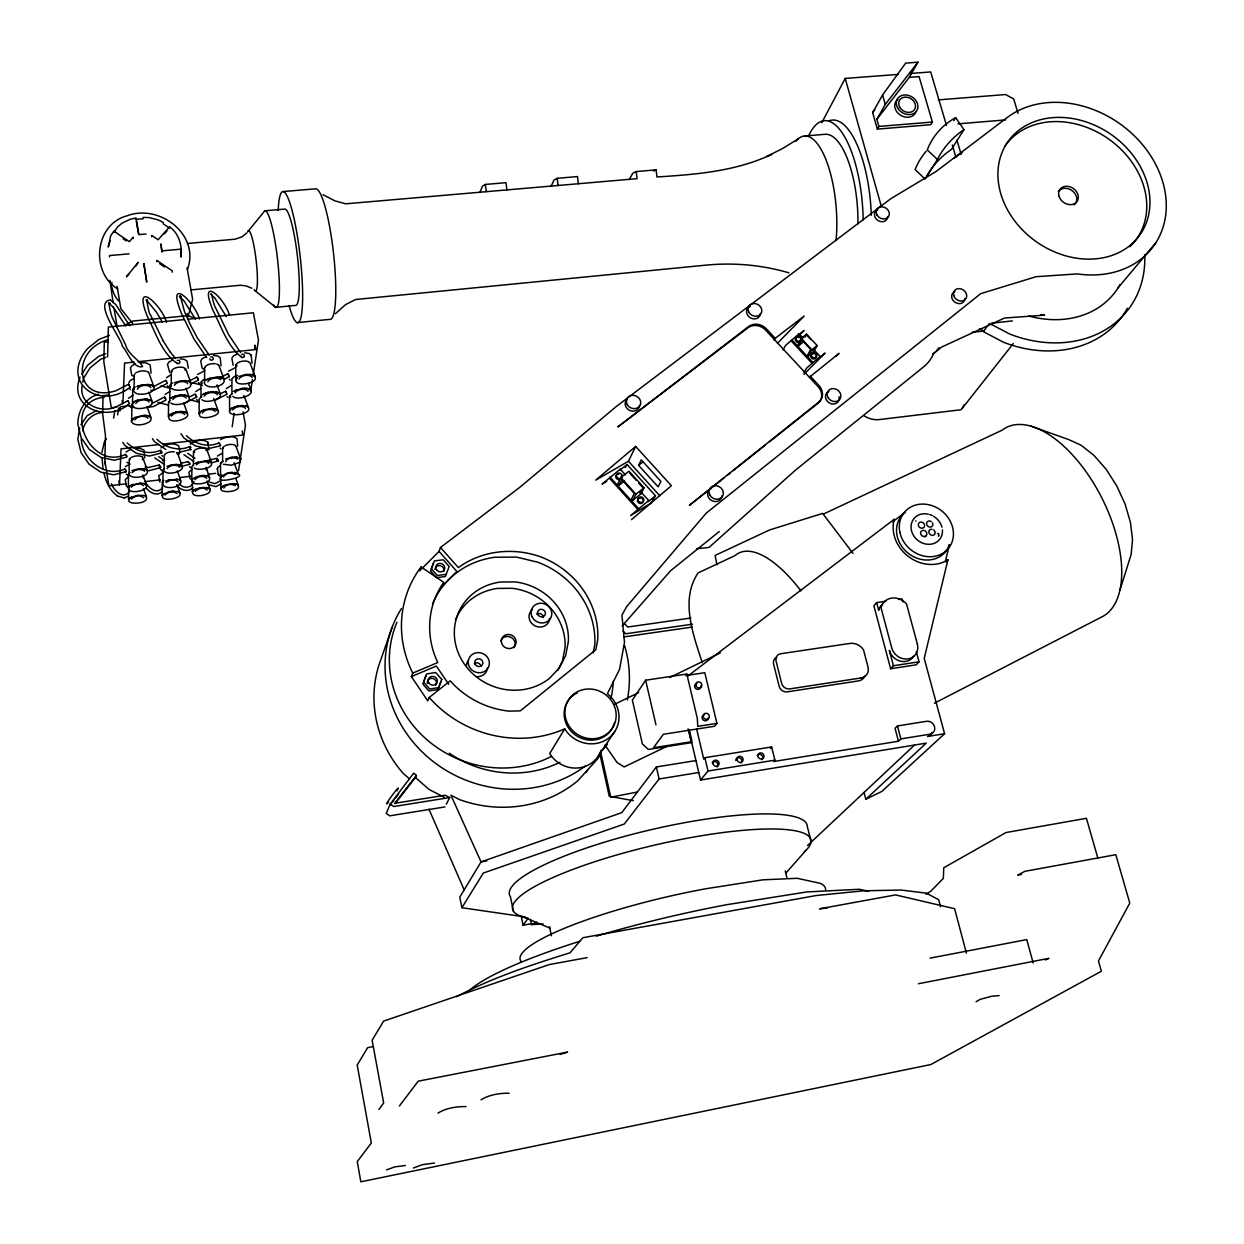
<?xml version="1.0" encoding="UTF-8"?>
<svg xmlns="http://www.w3.org/2000/svg" width="1244" height="1244" viewBox="0 0 1244 1244"><rect width="100%" height="100%" fill="white"/><g stroke="black" fill="none" stroke-linecap="round" stroke-linejoin="round"><path stroke-width="1.5" d="M220.546 463.048L220.53 477.027L222.023 475.115M220.763 488.254L220.779 474.399M222.598 461.835L222.614 447.684M200.953 396.96L201.03 381.986M204.576 382.514L204.638 367.4M191.887 466.376L191.794 480.417L192.245 479.453M192.353 492.111L192.416 481.692M193.426 465.551L193.504 451.339M199.18 398.997L199.118 413.786L199.522 412.713M169.759 400.319L169.915 385.282M171.205 386.06L171.345 370.868M162.124 495.718L162.28 481.755M162.886 483.823L163.026 469.719M164.084 469.283L164.224 455.024M168.406 416.802L168.562 401.936M128.552 473.731L128.334 487.881L128.723 486.933M128.754 485.782L128.521 499.808L128.91 498.875M129.049 473.513L129.267 459.192M131.911 405.715L131.677 420.659L133.015 418.497M132.719 389.232L132.486 404.347L132.844 403.243M134.072 389.901L134.305 374.631M109.519 256.886L109.55 255.58L129.018 253.838M107.575 356.935L108.368 327.048L183.77 319.63M110.001 280.32L113.08 302.525M119.859 411.08L119.999 407.426M122.923 403.118L124.571 363.077L134.228 362.097M133.124 238.506L133.186 237.2L129.345 241.663L113.842 231.104L110.7 235.8L108.228 247.058L110.125 240.698M128.536 401.688L127.805 400.801L129.454 403.631C108.57 422.804 67.471 408.467 80.082 377.103M130.045 387.133L128.552 384.256L129.298 385.158M438.028 1113.116C445.585 1108.202 456.703 1106.382 465.94 1106.6M151.675 236.78L151.752 235.458L158.097 239.781L169.604 226.781C177.161 232.27 180.955 241.398 181.22 250.433M156.697 261.644L156.775 260.354L172.31 270.928L172.216 272.203M160.803 245.192L160.88 243.886L162.093 250.853L181.329 249.127L181.189 257.119L181.002 250.51M938.52 535.542C937.929 537.937 940.184 533.209 937.556 533.412M232.193 426.708L234.09 413.303M254.491 349.004L255.067 345.194L255.875 349.564L138.084 361.693M238.537 470.667L245.472 425.215L243.047 411.842M250.728 390.818L252.454 379.56M253.03 375.797L258.472 340.156L253.372 312.773L187.642 319.242M113.655 418.108L114.837 410.598M117.62 414.89L118.678 408.094M79.632 428.045L77.828 439.303L81.093 452.723L89.164 464.292L100.748 472.114L113.748 474.804L126.204 471.616M82.633 430.766C84.343 421.156 93.347 412.386 102.972 412.588M480.993 1099.836C488.705 1094.907 499.808 1092.947 509.138 1093.274M82.151 385.935C78.605 403.678 100.018 413.552 115.459 407.161L127.805 400.801M82.804 382.157L83.472 378.378L90.19 367.711L100.671 359.267L105.927 357.292M593.232 652.96L594.819 644.563A84.919 78.823 24.7 0 0 537.735 562.21L516.555 557.094L494.972 557.234A84.919 78.823 24.7 0 0 432.492 604.133M108.928 303.272C108.726 303.707 111.12 316.225 112.737 318.604L125.52 344.65C127.976 354.431 139.312 359.827 142.562 366.638C132.781 368.893 127.759 351.601 122.394 346.314L122.332 346.19C121.959 338.897 92.818 302.805 110.296 299.928M479.966 192.369L482.517 186.18L485.362 184.439L506.028 182.681L506.899 189.912M101.915 452.521L104.356 441.853L106.393 438.837M687.761 676.098L894.187 519.323A35.454 30.913 39.1 0 0 908.54 556.612A35.454 30.913 39.1 0 0 947.928 559.784L924.214 658.387L944.585 733.727L881.856 791.417L865.808 799.239L864.067 792.444M945.44 561.231L949.405 544.732M551.092 186.242L554.015 180.069L557.203 178.312L577.511 176.57L578.367 183.739M204.249 382.763C206.131 390.772 229.005 386.138 223.189 378.347M162.575 484.04C164.426 490.774 184.889 486.886 180.085 480.122M131.351 421.203L134.601 417.486L144.149 415.325M187.424 269.513C200.424 234.587 159.248 203.378 126.935 215.85C94.731 224.371 90.112 272.125 117.636 288.95M629.324 179.478L632.652 173.336L636.228 171.563L656.117 169.853L656.956 176.959C695.894 174.533 735.997 171.345 771.762 154.334L766.802 156.495L782.942 148.331L798.213 138.846M188.202 316.1L192.649 299.369L187.051 267.802M1119.818 590.48L1131.154 554.466L1132.522 539.601L1130.438 522.371L1125.058 503.976L1116.723 485.813L1106.071 469.19L1093.896 455.335L1081.098 445.228L1068.596 439.536L1030.561 426.023M128.894 382.748L130.247 380.508L133.917 378.565M132.144 404.595L133.854 402.139M137.338 389.123C139.686 385.065 146.854 384.256 150.555 386.915L150.757 387.63M135.705 403.585C138.053 399.604 145.081 398.811 148.751 401.392L148.953 402.076M134.834 419.881C137.182 415.994 144.071 415.232 147.709 417.72L147.912 418.388M151.084 373.076L150.135 364.819L145.564 362.704L140.556 362.673M392.14 627.256L380.882 659.522A119.222 112.1 24.7 0 0 403.025 773.193L409.432 778.868M174.424 385.298C176.803 381.302 183.894 380.4 187.549 383.105L187.735 383.805M421.078 566.953L419.694 570.794L439.039 551.403L440.485 547.5L519.557 487.508L616.48 406.337L890.844 198.682L936.063 171.516L1007.251 117.511A98.4 79.632 35.2 0 1 1158.226 169.65A98.4 79.632 35.2 0 1 1077.397 273.898L1036.096 276.697L980.692 293.662L706.188 513.166L626.665 606.606L621.953 615.08L624.488 642.479L619.559 669.303L607.399 693.732A29.856 27.928 32.1 0 1 609.389 737.552A29.856 27.928 32.1 0 1 564.729 728.844A112.955 104.745 24.7 0 1 429.196 697.464L427.765 700.854L411.391 676.581L412.759 673.097A112.955 104.745 24.7 0 1 421.078 566.953L443.766 582.394C427.019 605.626 425.37 636.99 437.81 662.523L412.759 673.097M172.947 399.557C175.326 395.654 182.293 394.768 185.916 397.38L186.102 398.08M168.795 415.729C166.261 427.594 199.631 416.211 183.163 411.655M171.548 416.04C173.927 412.215 180.722 411.36 184.33 413.879L184.501 414.547M439.443 685.491L437.935 689.58L428.869 690.918L422.82 684.044L425.852 675.865M439.941 684.122L440.936 681.401M433.518 563.143L430.564 570.996L436.504 577.683L445.399 576.501L449.162 566.455L443.222 559.769L434.343 560.935L431.373 568.803L437.328 575.505L446.223 574.324M207.779 381.752C210.174 377.834 217.202 376.839 220.826 379.575L220.328 376.683M204.125 396.198C206.52 392.342 213.408 391.378 217.016 394.037L217.171 394.721M202.228 413.024C204.622 409.26 211.356 408.327 214.932 410.878L215.088 411.546M221.059 365.876L220.188 357.681L217.824 356.033L213.502 355.395M132.066 472.782C134.492 469.283 140.852 468.49 144.351 470.792L144.506 471.398M238.941 379.031C241.367 375.175 248.333 374.086 251.91 376.854L252.034 377.57M235.054 392.855C237.464 389.077 244.306 388.019 247.867 390.709L248.007 391.393M131.304 487.166C133.606 483.823 140.992 482.423 143.589 485.782M230 409.727C227.061 414.501 236.033 415.185 238.786 414.485M144.77 457.668L144.009 450.079L139.888 448.291L135.285 448.291M232.659 410.038C235.069 406.337 241.756 405.326 245.286 407.908L245.426 408.576M252.019 363.232L251.179 355.069L248.893 353.42L244.633 352.783M131.475 499.093C134.819 495.625 139.577 494.537 143.604 497.709M395.001 803.764L415.434 777.453L416.351 775.416L413.754 773.13L390.243 804.013L386.215 813.358L389.667 815.846L444.948 806.921M167.069 468.568C169.526 465.116 175.824 464.245 179.276 466.578L179.416 467.184M165.048 495.003C168.453 491.582 173.18 490.416 177.083 493.635M196.396 464.836L198.449 462.892L202.896 461.695L207.126 461.944L208.665 463.468L208.059 460.093M194.733 479.702C198.2 476.25 203.005 475.006 206.815 478.334M208.712 449.861L208.012 442.32C203.021 438.634 194.873 440.407 190.348 444.232M192.789 491.178C189.803 500.306 217.809 493.946 207.981 487.912M195.246 491.411C198.698 488.037 203.394 486.793 207.204 490.043M217.42 469.315L217.716 467.495L220.281 465.645M606.792 481.335L602.049 484.072L620.243 469.159L625.421 474.866M620.243 469.159L619.699 470.294L627.085 464.525L655.51 495.812L650.814 503.276L630.584 515.576L648.73 500.539L640.955 491.986M237.682 446.223L237.013 438.697C232.441 435.027 225.242 436.971 220.53 439.598M635.653 446.441L595.736 480.106L628.453 461.26L635.653 446.441L671.387 485.689L631.517 519.619M619.139 485.16L621.798 479.686L634.316 493.479L631.579 498.86L632.838 500.259L640.878 493.915L644.034 487.788L628.982 471.212L620.88 477.556L617.879 483.761L619.139 485.16L624.504 480.946M146.232 300.224C146.932 297.829 148.363 313.97 150.555 315.043L163.228 340.965M638.592 465.349L641.313 459.876L660.953 481.444L658.107 486.808L638.592 465.349L643.179 461.757M125.411 454.682L126.935 455.926A1.757 0.824 75.8 0 1 126.888 457.061L114.261 460.233L100.982 457.403L89.335 449.488L81.155 437.732L77.843 424.033C77.859 410.893 85.276 397.8 98.54 394.177M124.742 469.268L126.25 470.512M446.316 804.215L449.706 797.544L445.15 795.211L394.721 803.297L416.351 775.416M632.838 500.259L635.948 494.163L644.034 487.788M783.005 349.953L785.586 345.381L799.068 333.858L803.018 338.104M557.654 670.609L562.412 661.326L565.056 647.658A57.379 53.321 24.6 0 0 512.062 588.288L497.429 588.428A57.379 53.321 24.6 0 0 455.444 619.947M799.068 333.858L798.492 334.978L804.075 330.484L798.819 335.818M160.367 450.53L161.907 451.774A1.742 0.84 75.8 0 1 161.844 452.894L149.389 456.05L136.389 453.282L124.758 445.321L122.736 442.397M798.897 345.521L801.82 339.861L810.684 349.393L807.698 354.991L808.553 355.908L813.825 351.632L817.106 345.521L806.532 334.154L801.229 338.446L798.042 344.604L798.897 345.521L804.168 341.245M804.93 337.248L806.532 334.154M648.73 500.539L648.155 501.643L655.51 495.812M193.831 481.552C192.042 488.27 182.619 489.156 179.167 483.341M821.755 122.767L845.205 78.419L898.401 74.391M189.648 446.876L190.985 447.296M808.553 355.908L811.803 349.813L817.106 345.521M188.077 461.959L189.617 463.188M189.554 464.292L180.909 466.609M803.966 372.547L806.625 368.068L820.123 356.484L813.545 349.424M820.123 356.484L819.516 357.588L825.083 353.063L803.935 374.366M218.757 443.237L220.328 444.45A1.742 0.871 75.9 0 1 220.437 445.71M877.347 129.112L872.65 112.66L882.571 94.995L905.663 63.117L917.948 62.2L909.255 77.361L876.833 119.315L878.87 126.437L877.347 129.112L930.776 124.695L932.394 122.036L919.052 76.615L909.255 77.361M876.833 119.315L885.277 104.403L917.948 62.2M220.95 487.493L225.739 484.725L234.743 483.683M192.509 491.364L193.8 490.229M229.705 409.914L232.675 407.643M162.249 494.972L169.215 491.582M774.063 340.25L775.199 338.337L804.199 316.007L777.422 343.297M625.281 467.573L627.085 464.525M168.484 415.916L175.824 412.091M564.729 728.844L549.692 753.569A28.954 27.228 32.1 0 0 577.465 768.014A28.954 27.228 32.1 0 0 601.116 750.101M396.914 790.857C404.316 778.433 379.653 811.57 388.61 802.178M390.694 805.21L391.565 803.795M524.952 916.89L461.897 907.731L483.31 873.055L624.255 824.041L659.133 778.962L698.77 772.524M953.744 120.699L955.656 117.636L963.96 129.656L951.396 149.498A115.754 95.026 35.1 0 0 926.718 176.119M963.96 129.656A117.418 95.928 35 0 0 937.416 159.481L925.132 179.058L915.133 169.619A90.563 74.267 34 0 1 926.282 151.208M81.933 374.164L87.531 365.332L98.805 356.282L105.569 353.731M220.297 480.899L214.901 483.652L209.598 482.112M809.377 377.274L839.016 353.374L836.31 356.095M113.795 232.426L117.713 226.797L122.114 223.08L130.356 219.177L136.047 218.027L138.893 234.649L146.092 234.012M686.812 674.046L685.724 675.57L704.788 672.709L716.933 723.355L697.744 726.372L697.34 718.503L686.812 674.046L645.636 680.204L632.356 700.077L642.37 743.881L648.295 749.494L691.773 742.606M585.908 772.586L587.961 769.523M598.395 755.854L614.894 731.317M80.953 424.702L87.173 415.667L96.503 410.536M392.731 802.022L394.115 800.001M378.969 1109.493L383.665 1102.93L372.127 1040.233L383.618 1021.106L549.257 964.582L587.152 957.631M872.65 112.66L874.843 109.643M521.36 916.875L523.071 925.194L527.643 918.989M395.639 797.902L398.64 793.952M989.493 323.424L983.289 331.635L1003.379 342.193A115.599 95.057 35.3 0 0 1127.391 308.248M399.402 1105.978L418.202 1081.191L567.591 1052.082L560.189 1054.461M695.956 760.582L656.365 766.957L621.72 812.674L481.039 861.905L459.782 897.126L461.897 907.731M716.933 723.355L714.647 726.247L663.379 734.287L653.473 747.737L691.166 741.766L691.882 740.849L689.269 729.761M962.203 408.374L1013.362 343.468M892.352 521.609L894.187 519.323M898.479 741.222L895.058 728.3L897.453 725.952L926.547 721.287A6.873 6.142 45.7 0 1 934.555 726.714A6.873 6.142 45.7 0 1 930.014 734.178L900.874 738.905L898.479 741.222L773.659 761.53L774.903 760.146L771.653 746.96L704.881 757.705L703.746 759.089L696.656 729.062M688.849 730.368L700.543 780.035L708.023 771.016L774.903 760.146M915.584 521.034L915.988 521.065M1118.169 287.706L1156.049 242.456M885.744 601.287L876.647 602.594L873.894 605.797L890.611 668.743L916.144 664.84L919.052 661.824L916.299 651.638M246.918 232.799L242.238 236.687L235.287 239.159L187.502 243.482M622.124 625.996L670.609 570.732L719.219 531.561M785.679 873.35L806.236 850.025M128.77 274.178L126.437 276.837L138.193 262.297L135.783 266.247M164.395 233.872L166.945 230.995M770.425 748.359L771.653 746.96M179.649 297.332L180.209 295.668L184.532 311.715L190.254 324.513L197.143 337.544L209.334 355.302M945.969 561.961L947.928 559.784M335.429 313.737L345.505 304.671L355.566 299.509L706.141 265.127C733.867 262.422 762.106 264.988 788.867 272.809M128.49 398.22L133.077 395.234M166.463 377.709L171.174 374.662M165.157 394.472L169.79 391.487M197.594 374.444L204.731 370.712M890.611 668.743L893.441 665.742L919.052 661.824M195.806 391.565L200.486 388.579M228.507 371.194L235.66 367.462M954.303 157.972L962.389 152.312M200.564 411.64C192.462 424.095 231.384 414.221 213.859 408.654M226.221 388.657L230.917 385.687M237.091 377.616C229.331 389.185 264.941 382.95 252.859 374.942M236.22 378.658L237.324 377.538M442.304 586.173L456.859 571.431L439.039 551.403M126.079 452.038L130.589 449.302M125.395 466.671L129.858 463.996M161.051 447.902C165.592 443.999 173.771 442.32 178.841 445.974L179.991 452.536L178.53 454.511M129.703 485.969L128.474 487.042C126.639 496.356 154.598 489.592 144.242 483.589M166.105 482.47C169.977 479.904 174.098 478.349 178.001 481.723M163.539 493.837C155.998 503.773 188.793 498.113 177.814 491.489M807.527 845.531L914.495 745.078M205.944 475.768C201.901 474.104 186.071 478.878 194.064 483.387C198.402 484.849 213.159 483.045 208.93 476.732M217.436 456.066L221.992 453.407M865.808 799.239L926.236 743.134L700.543 780.035M227.776 472.829C197.936 488.628 265.734 474.353 227.761 472.813M223.376 464.245L231.197 465.24L239.579 462.441M239.532 462.488L241.072 459.098L236.827 457.139M193.597 490.323L195.339 489.343M129.671 498.004L137.928 495.252L144.397 495.547M230.84 408.732L234.727 406.772M129.485 486.046L140.277 483.107M233.219 391.487L242.098 388.361M200.331 411.717L202.166 410.629M202.212 394.83L204.063 393.726M148.394 470.792L160.678 467.635A1.726 0.824 75.6 0 0 160.74 466.531L159.216 465.287A1.726 0.84 75.6 0 0 159.123 465.987M169.588 414.734L173.367 412.759M178.825 452.365L191.016 449.473M219.939 445.958L208.246 448.649M133.621 402.216L135.456 401.097M211.325 462.892L218.213 460.964A1.711 0.855 75.7 0 0 218.291 459.86L216.736 458.647A1.711 0.855 75.7 0 0 216.658 459.751M724.132 477.774L689.332 505.391L818.754 402.076A13.078 11.32 32.7 0 0 818.941 385.484L810.171 376.03M727.165 475.363L730.181 472.969M733.214 470.559L764.998 445.336M769.538 441.729L817.961 403.305A13.062 11.305 32.7 0 0 818.148 386.728L765.744 330.22A13.015 11.212 30.1 0 0 747.971 327.763L617.864 426.91L748.701 326.472A13.015 11.227 30.1 0 1 766.475 328.945L775.199 338.337M429.196 697.464L450.219 680.841A85.401 79.181 24.7 0 0 509.169 711.133L520.287 710.884L595.86 649.663L597.773 639.54A85.401 79.181 24.7 0 0 540.331 556.752C513.15 547.096 481.848 550.392 458.383 567.606L440.485 547.5M892.974 521.578L905.212 512.264A28.379 24.756 39.1 0 0 909.115 553.938A28.379 24.756 39.1 0 0 949.312 544.763M171.019 398.142L174.891 396.198M171.19 398.111L172.807 397.085M205.898 380.291L207.717 379.202M925.971 894.203L930.699 891.31L943.372 878.388L943.745 867.768L1006.038 832.531L1086.416 818.303L1097.954 858.5M142.22 459.58L143.76 458.663M128.116 476.965L125.255 479.764L126.39 486.202L128.614 487.508M131.398 497.04C119.237 505.857 152.53 504.8 145.626 496.138M194.764 463.608L205.571 460.684M976.074 1001.747L980.132 999.352L991.717 996.257L999.134 995.589M191.887 469.439L188.917 472.238L190.052 478.629L192.136 479.935M129.438 491.8C122.923 499.342 114.79 491.613 111.338 483.776M128.334 496.154L124.198 497.942M223.796 485.487C211.309 494.241 243.964 493.293 237.651 484.616M162.684 487.772C156.573 494.474 149.824 488.799 145.921 483.201M161.518 492.126C156.728 496.558 149.016 492.282 146.046 487.679M192.96 487.71C188.513 492.5 180.504 490.338 177.083 485.549M221.043 483.9L215.896 486.653L207.701 484.507M124.058 325.648L132.626 321.076L187.953 315.649L195.883 318.573M221.619 376.963L227.792 373.775L228.647 375.066M188.995 397.271L195.106 394.115L195.774 395.001M224.604 379.202L229.331 376.434M196.381 396.121L196.723 397.038L183.956 403.6M219.426 394.348L225.506 391.207L226.361 392.466M128.552 384.256L116.034 390.694C75.262 403.973 69.991 350.186 108.135 339.674M130.216 387.226C99.069 411.577 59.183 381.597 87.64 348.538L99.131 339.301L109.394 335.445M153.307 386.744L165.763 380.322L166.478 381.239M189.135 381.037L196.894 377.041L197.998 378.72M152.188 403.383L164.472 397.038L165.592 398.686M190.487 384.147L198.527 379.995M934.399 703.218L1102.728 616.449A106.082 53.476 63.2 0 0 1099.121 492.733A106.082 53.476 63.2 0 0 1001.964 430.253L823.59 513.99M456.517 996.693C492.468 977.597 531.312 964.893 570.047 952.78L582.876 937.727L816.282 895.509L864.02 890.782L901.231 890.051L926.329 893.161L938.676 899.723L940.526 906.767M668.246 745.7L624.146 766.957L617.008 762.463L604.973 745.063M653.675 171.05L656.117 169.853M614.38 704.399L638.685 692.597M669.925 677.405L720.276 652.944M1045.395 959.964L1048.925 958.331L918.507 983.724M530.426 919.285L531.53 924.603L536.802 922.162M135.534 363.792L131.817 365.767L130.433 368.068L131.771 375.19L134.321 376.808M172.621 360.076L168.904 362.051L167.458 364.352L169.713 372.345M139.095 385.656L136.949 386.573L141.629 384.971M205.975 356.639L202.228 358.614L200.75 360.9L202.057 367.96L204.451 369.577M237.153 354.027L233.39 355.986L231.866 358.272L233.157 365.301M174.144 382.748L181.437 380.68M135.316 401.112L137.524 400.21M207.593 379.202L209.832 378.3M238.848 376.481L246.094 374.428M203.923 393.726L208.541 392.155M235.085 390.383L237.169 389.496M202.026 410.644L204.218 409.758M411.391 676.581L436.349 666.038L448.711 684.278M131.864 470.621L138.69 468.786L145.315 469.128M162.435 460.809L164.379 460.031M166.96 466.391L171.345 464.976M131.102 485.067L133.139 484.258M163.617 472.191L158.781 475.752L159.916 482.159M196.365 462.659L198.434 461.851M165.716 481.008L177.037 479.158M225.584 458.958L234.758 456.983M195.215 489.358L199.491 487.99M177.332 360.449L178.219 360.262A1.882 1.85 -50.8 0 1 179.447 360.838L179.913 362.066A1.633 1.602 -50.7 0 1 179.354 363.248L178.094 363.683A1.882 1.85 -50.7 0 1 176.866 363.108L176.601 362.735M210.671 356.997L211.558 356.826A1.882 1.835 -49.9 0 1 212.786 357.386L213.253 358.614A1.617 1.586 -49.9 0 1 212.693 359.796L211.433 360.216A1.882 1.835 -49.9 0 1 210.22 359.656L209.785 358.863M241.849 354.385L242.72 354.213A1.866 1.835 -49.1 0 1 243.933 354.773L244.399 355.986A1.617 1.586 -49.1 0 1 243.855 357.152L242.596 357.588A1.866 1.835 -49.1 0 1 241.383 357.028L240.963 356.235M214.403 400.661L227.108 394.115L225.522 391.316M110.327 303.303L109.021 303.334M147.616 299.851L146.31 299.882M181.142 296.647L179.836 296.678M167.722 480.215L170.024 479.593M209.738 378.285L217.451 376.994M137.431 400.195L145.144 398.904L151.395 400.288M174.798 396.183L179.867 395.048M206.053 392.824L213.673 391.549M204.125 409.758L211.635 408.483M234.649 406.772L242.113 405.513M180.971 463.297L188.373 461.571M209.738 459.969L217.031 458.258M125.038 468.895C105.118 478.287 82.399 459.813 81.264 439.194M159.512 464.914L148.285 467.511L145.144 466.764M219.053 442.833C207.655 448.011 195.184 444.139 186.398 435.664M160.663 450.141C149.031 455.335 136.28 451.572 127.261 442.988M189.959 446.487C178.436 451.665 165.825 447.84 156.931 439.319M125.706 454.293C88.713 472.082 59.883 401.703 104.449 397.147M372.889 1046.577L367.649 1047.681L357.199 1065.066L371.334 1143.018L357.23 1161.616L360.853 1181.8L930.807 1064.553L1101.36 971.237L1098.452 960.99L1129.785 903.066L1115.806 854.706L1024.885 871.313L1017.763 875.107L1021.511 874.408M135.985 219.348L143.153 218.742L143.231 217.405L149.125 217.576L158.392 219.955L163.259 222.474L163.166 223.811L169.511 228.103M161.549 453.282L160.398 452.085M190.845 449.613L189.679 448.415M637.255 792.039L610.726 797.217L600.743 752.387M930.061 958.144L1026.766 939.593L1033.158 962.965M125.924 472.005L125.1 471.523M160.398 468.008L159.387 467.2M217.918 461.353L217.062 460.871M523.071 925.194L532.385 923.546M238.786 414.485C242.098 414.516 252.485 411.142 247.618 406.741M175.777 412.075L180.924 411.484M237.091 406.119L239.579 405.699M486.746 860.941L481.039 861.905L450.919 795.165L459.658 799.643A120.684 113.235 24.9 0 0 577.931 780.594L597.944 758.498L599.966 754.408L609.28 796.269L633.32 800.669M141.583 384.94L151.55 385.002M169.2 491.567L177.954 491.473M199.46 487.959L206.333 487.539M944.585 733.727L927.526 736.495A6.858 6.127 45.8 0 0 932.083 732.405M171.33 464.945L176.213 464.416M229.969 457.543L232.348 457.154M449.706 797.544L393.742 806.547L390.243 804.013M623.757 636.928L692.224 627.085M898.463 599.452L902.087 598.939L902.926 602.034M690.918 618.004L627.722 627.023A52.03 48.189 30.2 0 0 624.597 623.882M692.457 624.193L625.685 633.771L622.949 631.019M150.882 390.476L154.505 389.947L167.411 383.292L165.763 380.431M146.357 407.534L153.37 406.539L166.09 399.962L164.472 397.147M126.048 483.854L108.897 485.86L104.823 460.56L105.476 435.773L102.63 413.614L103.05 395.608L108.772 395.001M145.113 481.615L160.367 479.826M179.431 477.587L190.876 476.25M208.028 474.244L215.663 473.342M159.123 444.543L121.041 448.851L119.548 484.958L118.895 480.899M162.933 444.124L242.891 435.073L242.145 430.968M972.248 332.319L983.724 331.044L979.494 328.82M991.406 323.207L1012.414 320.905M116.765 407.13L111.322 407.721L103.843 361.88L104.309 342.162L108.135 341.773M120.388 406.741L125.831 406.15M827.213 908.011L819.578 908.804L895.587 894.918L954.614 908.711L966.417 953.122M696.484 548.728L709.033 547.438L795.491 470.123L923.39 367.073A47.972 40.741 33.7 0 0 932.969 355.022M297.114 322.631L329.473 319.381A65.73 10.636 83.6 0 0 333.796 255.875A65.73 10.636 83.6 0 0 315.805 188.808L283.072 191.56M190.876 289.899L240.419 285.249L246.312 285.949L251.786 288.266M265.205 210.765L284.938 209.07A48.516 7.231 83.5 0 1 297.674 258.612A48.516 7.231 83.5 0 1 295.279 305.418L275.702 307.346L255.347 290.956M878.87 126.437L932.394 122.036M804.697 135.985L825.425 134.274A73.163 26.342 85.4 0 1 857.925 223.811M957.958 123.856L1005.65 119.906M938.411 99.878L1005.572 94.544L1013.72 98.976L1018.027 113.36M196.676 397.038L195.121 394.224M909.799 73.536L930.683 71.95L946.482 125.411M201.823 487.601L204.125 487.461M171.563 491.193L173.88 491.053M230.124 472.456L232.504 472.285M242.082 388.392L244.648 388.221M211.091 391.72L219.706 392.933M179.851 395.079L182.464 394.892M531.53 924.603L543.084 923.934M246.063 374.475L251.024 374.46M181.422 380.711L188.621 381.177M229.362 376.73L227.792 373.775M232.55 483.605L236.593 484.056M140.199 483.138L144.382 483.574M141.085 468.661L146.901 469.843M176.135 464.447L180.38 464.945M144.086 415.356L146.559 415.465M205.509 460.715L207.779 460.809M180.846 411.515L183.288 411.624M234.696 457.014L236.935 457.108M242.036 405.544L246.436 406.104M211.573 408.514L213.968 408.623M145.081 398.951L147.461 399.091M182.401 394.939L184.858 395.048M244.586 388.252L246.996 388.361M146.839 384.396L149.249 384.551M183.988 380.571L186.367 380.726M217.389 377.041L219.846 377.165M180.209 358.832L184.578 359.454L187.02 361.118L188.342 368.193M405.373 1165.488L394.612 1166.919L386.542 1169.904M176.928 479.189L180.411 480.215M206.224 487.555L209.614 488.55M205.835 475.799L207.841 476.157M178.312 464.572C191.669 468.273 168.484 477.401 164.052 470.823M146.434 415.496L148.674 415.9M234.541 472.425L236.515 472.798M434.514 1163.047L422.54 1164.648L413.35 1168.007M207.67 460.84L211.153 461.897M184.75 395.079L188.59 396.276M208.059 448.695L195.215 445.834L183.925 437.981L180.924 433.627M215.927 391.736C230.124 395.592 207.219 405.217 201.963 399.635M868.716 891.342L859.386 889.273L806.672 891.948L727.398 904.59A221.898 36.76 -13.1 0 0 596.358 936.172M246.872 388.408C260.649 392.202 238.257 402.061 232.861 396.292M219.722 377.196L221.945 377.647M250.899 374.491L254.662 375.735M191.887 382.639L202.539 385.345M160.927 385.92L171.579 388.641M190.145 399.899L198.9 402.139M157.941 402.387L168.422 405.077M127.23 405.326L130.729 406.244M211.185 294.299C211.775 291.625 212.693 303.8 216.3 309.258L228.834 334.963L240.683 352.674M103.874 472.533C105.709 481.552 109.954 490.649 117.605 496.092M117.263 496.014L124.555 498.035M144.257 495.578L145.952 496.216M128.412 475.488L126.173 474.151M523.304 916.999L549.848 928.04M132.455 405.871L133.714 407.068M162.809 471.492L160.429 469.252M133.621 407.037C137.928 411.251 159.745 405.886 149.498 399.511M131.926 407.768L129.423 406.244M148.44 415.9C159.17 422.011 133.746 429.507 131.32 421.094M194.266 467.962C198.496 471.538 218.011 467.091 209.474 461.213M191.592 468.148L189.477 466.795M207.624 476.157L209.272 476.81M220.421 476.125L218.384 474.804L217.265 468.444M236.376 484.056L237.977 484.693M185.123 412.059L187.517 413.568L183.692 403.103M170.832 403.009C175.528 407.348 196.63 401.656 186.74 395.514M151.317 384.987C162.124 391.269 138.193 398.142 134.134 391.642M172.278 388.797C176.71 392.093 195.448 389.527 189.897 381.877M215.787 409.074L218.104 410.582L213.61 398.407M246.203 406.088L247.96 406.835M188.388 381.177L190.254 381.97M248.8 388.828L251.07 390.398L248.458 383.385M221.712 377.647L223.547 378.44M193.644 461.384L183.972 454.713M444.155 797.202L428.931 789.396L415.434 777.453M165.95 449.582L154.443 441.636L152.437 438.728M991.173 324.311L1009.724 334.045A116.376 95.477 35.3 0 0 1144.698 254.553M164.581 464.665L154.754 457.901M177.223 363.403C161.596 353.016 155.718 332.506 147.367 316.551C132.097 278.065 161.518 304.609 166.463 322.227M241.74 357.308C227.185 346.065 221.385 326.581 213.144 310.751C197.827 274.178 224.075 297.036 229.44 315.059M123.094 238.755L126.204 240.869M159.792 263.759L164.457 266.931M126.935 462.224L129.78 464.167M158.734 456.672L164.612 460.715M187.735 453.345L195.028 458.398M323.02 194.686L334.931 200.875L345.754 203.814L637.068 178.669L636.228 171.563M175.451 358.49L170.055 351.725M108.632 303.101L113.422 307.268M110.685 300.146L115.972 304.827L129.765 325.726M149.964 416.553L150.897 417.409L147.134 406.881M145.626 484.165L146.45 484.927L142.905 474.928M147.072 300.69L156.48 312.213L162.373 322.196M142.298 476.11L143.34 477.743M146.574 469.75C151.83 476.592 130.993 480.542 128.707 473.933M179.136 492.049L179.929 492.795L176.975 484.569M937.416 159.481L927.278 149.918A91.869 74.967 34 0 1 955.656 117.636M152.872 385.687L153.836 386.604L148.658 372.251M179.447 296.445L183.801 300.613L195.401 318.946M167.38 385.827L168.313 386.728M161.798 455.459L162.622 456.253M181.531 465.536L182.324 466.313L177.472 452.894M196.676 399.511L197.563 400.381M205.82 468.615L206.737 470.248M198.48 382.53L199.382 383.416M210.796 294.082L214.963 298.249L226.284 316.505M235.427 485.611C231.089 483.558 226.221 483.823 223.749 488.13M227.046 396.587L227.901 397.458M235.349 474.368C230.98 472.253 226.004 472.533 223.531 476.918M237.588 473.358L238.335 474.119L234.074 462.597M229.347 379.249L230.218 380.151M220.157 448.135L220.919 448.928M237.635 459.16C234.401 456.781 226.781 457.621 225.646 461.742M239.905 458.119L240.652 458.896L235.722 445.57M807.123 335.569L810.917 339.659M812.97 350.715L813.825 351.632M801.229 338.446L811.803 349.813M791.759 339.752L812.814 362.424M791.184 340.872L812.223 363.528M628.453 461.26L659.74 495.687M629.899 473.358L636.135 480.231M638.638 482.983L642.386 487.104M639.618 492.515L640.878 493.915M620.88 477.556L635.948 494.163M610.026 477.136L638.561 508.609M609.498 478.256L638.001 509.698M132.704 323.502L120.808 308.59L117.076 286.26M206.706 357.557L193.986 339.068L181.36 313.224C165.918 274.893 194.546 301.468 199.444 318.977M852.995 553.347L822.642 513.414L769.601 529.944L715.113 555.43L716.948 564.869M198.371 379.902L196.894 377.134M113.157 306.988L125.753 325.912M132.486 405.964L132.128 404.798M163.166 340.84L170.21 351.99M464.167 889.849L428.962 809.206M249.826 362.393L255.144 376.543M243.917 395.499L248.442 407.597M218.788 365.036L224.075 379.264M216.969 384.925L220.235 393.726M235.971 478.831L238.382 485.347M185.589 368.504L190.83 382.794M185.916 388.237L189.15 397.069M206.691 449.224L211.589 462.597M206.084 467.573L209.707 477.478M207.079 481.024L210.049 489.203M177.301 470.916L180.878 480.884M148.798 392.202L152.001 401.081M142.609 457.03L147.414 470.527M143.511 488.612L146.434 496.869M702.285 662.757C693.25 634.782 679.939 599.748 698.102 572.924L735.095 555.555A111.571 43.556 63.7 0 1 800.965 590.853M132.548 405.544L132.47 405.653M129.889 388.734L130.2 389.776M956.947 140.183L961.13 154.287M952.282 144.988L955.905 157.273M882.571 94.995L885.277 104.403M845.205 78.419L881.312 206.286M876.647 602.594L878.715 610.384A15.612 13.824 40.8 0 1 882.509 603.931M893.441 665.742L889.351 650.379A13.917 12.362 42.2 0 0 900.469 661.186A13.917 12.362 42.2 0 0 913.656 656.257M897.453 725.952L900.874 738.905M810.933 841.037L807.34 826.56A152.856 31.053 -13.1 0 0 648.015 830.417A152.856 31.053 -13.1 0 0 510.444 896.8L513.461 911.448M785.244 870.924L786.986 878.031M704.881 757.705L708.023 771.016M688.119 728.844L691.166 741.766M645.636 680.204L655.977 724.941M103.034 468.895L102.039 457.979M656.365 766.957L659.133 778.962M549.537 926.749L551.419 935.721M251.179 355.069L251.381 356.142M208.012 442.32L208.183 443.253M209.008 447.949L209.163 448.866M187.082 313.504L187.751 317.267M161.098 246.934L162.015 252.159M218.244 473.933L218.384 474.804M136.311 221.199L138.519 234.121M114.028 308.248L117.2 327.359M122.13 400.708L122.612 403.585M485.362 184.439L486.248 191.685M557.203 178.312L558.074 185.496M105.227 461.477L105.305 464.929M235.754 364.741L235.769 379.793M231.913 378.705L231.913 393.617M229.565 396.074L229.565 410.8M162.933 482.283A6.08 2.301 -8.7 0 1 163.742 480.433M221.168 463.592A6.08 2.333 -9.2 0 1 223.111 461.089M189.788 463.328A1.711 0.84 75.6 0 1 189.726 464.416M192.711 465.676A6.111 2.333 -8.9 0 1 193.395 465.023M163.555 469.657A6.142 2.348 -8.7 0 1 164.519 468.366M129.345 473.015A6.189 2.364 -8.3 0 1 130.014 472.362M230.84 397.256A6.438 2.628 -9.1 0 1 232.208 393.882M199.74 398.92A6.484 2.643 -8.8 0 1 201.777 396.805M169.308 402.543A6.531 2.659 -8.5 0 1 170.055 400.428M223.251 448.244A6.158 2.395 -9.2 0 1 223.142 447.622M223.453 446.969A6.158 2.395 -9.2 0 1 224.169 446.301M225.211 445.679A6.158 2.395 -9.2 0 1 233.825 444.746M234.696 445.15A6.158 2.395 -9.2 0 1 235.209 445.679M204.747 448.384A6.189 2.41 -8.9 0 1 205.975 450.608M194.702 452.427A6.189 2.41 -8.9 0 1 196.085 449.333A6.189 2.41 -8.9 0 1 203.549 448.135M232.472 378.642A6.547 2.721 -9.1 0 1 237.573 375.424M202.352 383.214A6.578 2.721 -8.7 0 1 205.058 379.14M171.283 386.511A6.624 2.737 -8.4 0 1 170.755 384.474M171.439 383.727A6.624 2.737 -8.4 0 1 172.512 383.043M133.512 389.87A6.671 2.752 -8 0 1 135.285 386.977M237.044 366A6.609 2.783 -9.1 0 1 240.667 361.584A6.609 2.783 -9.1 0 1 249.267 362.517M205.213 367.338A6.655 2.799 -8.7 0 1 208.728 364.492A6.655 2.799 -8.7 0 1 215.321 363.761M216.643 364.072A6.655 2.799 -8.7 0 1 218.229 365.176M172.107 371.521A6.702 2.815 -8.4 0 1 178.732 367.213A6.702 2.815 -8.4 0 1 184.936 370.106M164.768 454.962A6.22 2.41 -8.6 0 1 168.095 452.474A6.22 2.41 -8.6 0 1 174.269 451.805M176.415 452.474A6.22 2.41 -8.6 0 1 177.083 453.609M129.967 459.751A6.267 2.426 -8.3 0 1 130.744 457.792M131.786 457.17A6.267 2.426 -8.3 0 1 137.851 455.879A6.267 2.426 -8.3 0 1 142.08 457.154M135.145 373.791A6.749 2.83 -7.9 0 1 135.829 373.029M136.902 372.329A6.749 2.83 -7.9 0 1 146.403 371.287M147.445 371.754A6.749 2.83 -7.9 0 1 148.098 372.376M607.367 744.239A123.622 115.49 25.2 0 1 602.547 750.148M585.722 765.744A123.622 115.49 25.2 0 1 428.667 757.845A123.622 115.49 25.2 0 1 401.392 608.58M624.566 645.589A123.622 115.49 25.2 0 1 627.303 699.921M559.924 762.277A107.031 99.986 25.2 0 1 449.255 753.226M613.261 681.37A107.031 99.986 25.2 0 1 611.037 698.024M528.047 918.119A153.152 30.214 -13.1 0 1 649.555 846.309A153.152 30.214 -13.1 0 1 804.153 852.016M470.061 989.851A221.898 36.76 -13.1 0 1 579.58 941.335M864.86 676.098A10.014 8.988 41.8 0 1 858.469 680.903L787.297 691.851A6.982 6.344 40.2 0 1 779.148 686.315L773.581 663.985A6.686 6.064 39.1 0 1 776.707 657.252M521.22 961.705A156.744 27.788 -13.1 0 1 705.597 888.791L762.93 879.835L797.155 878.295L820.294 883.349A156.744 27.788 -13.1 0 1 825.612 889.569M712.19 762.79A3.188 2.954 41.2 0 1 716.777 762.354A3.188 2.954 41.2 0 1 716.964 766.957M735.764 760.379A3.188 2.939 41.9 0 1 736.728 758.327M737.365 757.907A3.188 2.939 41.9 0 1 740.973 763.07M757.114 755.528A3.172 2.923 42.5 0 1 761.655 755.108A3.172 2.923 42.5 0 1 761.857 759.68M700.683 685.957A3.172 2.908 36.8 0 1 698.397 689.378A3.172 2.908 36.8 0 1 694.696 686.859A3.172 2.908 36.8 0 1 696.982 683.438M708.24 718.083A3.188 2.939 38.4 0 1 705.332 720.805A3.188 2.939 38.4 0 1 702.098 717.975A3.188 2.939 38.4 0 1 704.446 714.756M924.603 525.528A3.312 2.892 38.8 0 1 921.477 528.171A3.312 2.892 38.8 0 1 918.305 524.75A3.312 2.892 38.8 0 1 921.431 522.107M922.239 522.309A3.312 2.892 38.8 0 1 924.479 524.735M925.287 530.97A3.312 2.892 39.1 0 1 925.552 536.133A3.312 2.892 39.1 0 1 920.622 533.567A3.312 2.892 39.1 0 1 924.525 530.582M942.423 529.882A16.53 14.399 39.1 0 1 927.075 544.234A16.53 14.399 39.1 0 1 911.043 526.414A16.53 14.399 39.1 0 1 928.304 514.176M929.657 514.534A16.53 14.399 39.1 0 1 932.285 515.591M933.544 516.276A16.53 14.399 39.1 0 1 941.972 527.223M932.425 522.853A3.312 2.877 39 0 1 930.294 527.083A3.312 2.877 39 0 1 926.624 523.118A3.312 2.877 39 0 1 931.274 521.594M934.711 531.11A3.312 2.877 39.3 0 1 933.109 535.278A3.312 2.877 39.3 0 1 928.91 532.432A3.312 2.877 39.3 0 1 931.974 529.244M933.56 529.851A3.312 2.877 39.3 0 1 934.213 530.411M925.987 535.822A3.312 2.892 39.1 0 1 924.852 536.802M963.882 404.953A12.922 11.009 36.6 0 1 960.897 409.758L879.352 419.57A21.35 18.38 34.6 0 1 863.787 415.589M795.833 141.35A73.365 25.813 85.3 0 1 825.674 158.952A73.365 25.813 85.3 0 1 836.046 240.59M254.149 289.619A30.307 4.074 83.4 0 0 256.28 261.738A30.307 4.074 83.4 0 0 247.774 231.664L263.588 212.304A48.625 6.873 83.4 0 1 277.661 260.416A48.625 6.873 83.4 0 1 273.68 305.138M829.313 120.73A86.582 31.442 85.4 0 1 871.298 215.336M808.429 136.311A86.66 31.209 85.4 0 1 842.686 133.59A86.66 31.209 85.4 0 1 863.181 219.986M278.19 210.485A65.994 9.843 83.5 0 1 292.06 210.314A65.994 9.843 83.5 0 1 302.556 302.261A65.994 9.843 83.5 0 1 289.043 305.48M118.569 300.924A31.209 27.01 8.3 0 1 112.162 287.768M111.929 285.996A31.209 27.01 8.3 0 1 111.882 282.435M916.004 111.618A11.336 9.221 30.8 0 1 900.158 114.977A11.336 9.221 30.8 0 1 897.873 99.396M551.496 756.399A108.803 101.588 24.3 0 1 426.879 739.682A108.803 101.588 24.3 0 1 396.976 622.264M614.489 722.748A26.031 24.351 32.1 0 1 574.09 734.038A26.031 24.351 32.1 0 1 577.371 692.861M1120.035 284.534A94.948 77.812 35.3 0 1 1028.959 316.023M1040.948 314.545A95.228 77.968 35.3 0 0 1044.602 315.136L1004.483 318.044L941.755 346.998L932.689 354.291A48.5 41.052 33.7 0 0 935.612 351.663M939.002 347.714A48.5 41.052 33.7 0 1 936.514 350.715M639.509 405.404A7.355 6.5 26.9 0 1 629.308 410.225A7.355 6.5 26.9 0 1 627.458 399.137M721.94 495.641A7.402 6.593 31.6 0 1 715.813 501.581A7.402 6.593 31.6 0 1 707.945 496.232A7.402 6.593 31.6 0 1 711.35 488.457M760.379 313.457A7.137 6.127 29.6 0 1 754.533 318.884A7.137 6.127 29.6 0 1 746.929 313.752A7.137 6.127 29.6 0 1 750.148 306.537M839.047 396.727A7.184 6.204 33.4 0 1 834.677 403.896A7.184 6.204 33.4 0 1 826.094 399.417A7.184 6.204 33.4 0 1 828.971 391.471M887.672 216.612A6.92 5.769 31.6 0 1 882.198 221.727A6.92 5.769 31.6 0 1 874.827 216.751A6.92 5.769 31.6 0 1 877.751 209.909M964.877 298.373A6.966 5.831 34.7 0 1 959.497 303.645A6.966 5.831 34.7 0 1 952.08 298.622A6.966 5.831 34.7 0 1 954.894 291.625M620.072 479.453A2.97 2.69 26.1 0 1 615.889 477.307A2.97 2.69 26.1 0 1 618.859 474.213M621.316 475.861A2.97 2.69 26.1 0 1 621.642 477.276M642.51 499.077A2.97 2.69 27.5 0 1 641.484 503.385A2.97 2.69 27.5 0 1 637.457 500.679A2.97 2.69 27.5 0 1 641.235 498.222M799.472 342.271A2.846 2.566 27.2 0 1 795.429 340.25A2.846 2.566 27.2 0 1 798.228 337.233M798.943 337.404A2.846 2.566 27.2 0 1 799.612 337.73M800.638 340.794A2.846 2.581 27.2 0 1 796.067 339.348A2.846 2.581 27.2 0 1 799.052 336.144A2.846 2.581 27.2 0 1 801.105 340.296M1004.686 146.497A80.549 65.248 35.2 0 1 1113.411 142.594A80.549 65.248 35.2 0 1 1129.785 246.747M487.477 667.748A10.636 9.936 22.8 0 1 476.312 676.627M466.469 665.493A10.636 9.936 22.8 0 1 468.226 660.657M549.661 618.361A10.465 9.672 26.1 0 1 534.889 625.81A10.465 9.672 26.1 0 1 532.479 609.498M500.71 640.893A7.511 6.982 24.6 0 1 511.004 637.317A7.511 6.982 24.6 0 1 513.959 647.704M434.949 569.301A4.556 4.199 19.4 0 1 440.36 565.725A4.556 4.199 19.4 0 1 443.735 571.4M815.504 354.695A2.846 2.581 28.1 0 1 815.395 358.412A2.846 2.581 28.1 0 1 811.446 357.992A2.846 2.581 28.1 0 1 811.554 354.276M812.145 353.934A2.846 2.581 28.1 0 1 814.276 353.887M474.306 663.596A4.105 3.841 22.8 0 1 480.962 666.038M536.708 614.241A4.043 3.732 26.1 0 1 543.348 617.662M427.361 683.376A4.649 4.354 19.5 0 1 432.819 678.447A4.649 4.354 19.5 0 1 435.711 685.32M1058.349 191.592A10.434 8.475 35.2 0 1 1072.748 191.172A10.434 8.475 35.2 0 1 1074.178 204.887M143.884 263.744L146.699 281.89L143.884 263.744M568.368 641.655L565.709 655.401L559.349 667.857L549.692 678.167A57.768 53.616 24.7 0 1 460.404 657.516A57.768 53.616 24.7 0 1 500.275 582.037L515.016 581.912A57.768 53.616 24.7 0 1 568.368 641.655M441.776 679.426L438.774 687.621L429.693 688.958L423.629 682.07L426.661 673.875L435.727 672.569L441.776 679.426M514.938 645.714L513.679 647.051A7.526 6.997 24.6 0 1 501.612 643.148A7.526 6.997 24.6 0 1 509.807 634.549A7.526 6.997 24.6 0 1 514.938 645.714M861.206 677.918L789.816 688.896A6.997 6.36 40.1 0 1 781.621 683.329L776.038 660.937A6.718 6.08 39.1 0 1 780.734 653.738L849.885 643.428A13.202 11.834 41.1 0 1 863.523 649.897L868.032 667.111A10.061 9.019 41.8 0 1 861.206 677.918M917.341 643.972L906.549 604.024A15.659 13.855 40.8 0 0 891.715 598.084A15.659 13.855 40.8 0 0 881.032 607.725L891.715 647.829A13.964 12.393 42.1 0 0 908.011 658.9A13.964 12.393 42.1 0 0 917.341 643.972M899.847 532.23A28.472 24.818 39.1 0 0 944.367 552.243A28.472 24.818 39.1 0 0 934.897 506.743A28.472 24.818 39.1 0 0 899.847 532.23M712.967 763.692A3.203 2.97 41.1 0 0 718.115 765.589A3.203 2.97 41.1 0 0 716.855 760.333A3.203 2.97 41.1 0 0 712.967 763.692M737.039 759.804A3.188 2.939 41.9 0 0 742.17 761.686A3.188 2.939 41.9 0 0 740.895 756.461A3.188 2.939 41.9 0 0 737.039 759.804M757.969 756.414A3.188 2.923 42.5 0 0 763.085 758.296A3.188 2.923 42.5 0 0 761.81 753.087A3.188 2.923 42.5 0 0 757.969 756.414M695.8 685.351A3.172 2.923 36.8 0 0 700.916 687.248A3.172 2.923 36.8 0 0 699.688 682.085A3.172 2.923 36.8 0 0 695.8 685.351M703.264 716.777A3.188 2.939 38.4 0 0 708.411 718.674A3.188 2.939 38.4 0 0 707.167 713.465A3.188 2.939 38.4 0 0 703.264 716.777M899.832 107.373A8.832 7.184 30.8 0 0 914.433 109.69A8.832 7.184 30.8 0 0 907.063 97.234A8.832 7.184 30.8 0 0 899.832 107.373M897.748 108.135A11.351 9.237 30.8 0 0 916.517 111.105A11.351 9.237 30.8 0 0 907.047 95.088A11.351 9.237 30.8 0 0 897.748 108.135M1001.482 195.961A80.782 65.372 35.2 0 0 1130.065 245.426A80.782 65.372 35.2 0 0 1090.242 123.389A80.782 65.372 35.2 0 0 1001.482 195.961M827.991 397.505A7.2 6.22 33.4 0 0 839.964 399.091A7.2 6.22 33.4 0 0 834.055 388.61A7.2 6.22 33.4 0 0 827.991 397.505M876.989 215.041A6.935 5.769 31.6 0 0 888.48 216.751A6.935 5.769 31.6 0 0 882.711 206.862A6.935 5.769 31.6 0 0 876.989 215.041M953.728 295.528A6.982 5.831 34.7 0 0 964.862 299.866A6.982 5.831 34.7 0 0 961.736 289.137A6.982 5.831 34.7 0 0 953.728 295.528M1059.048 196.35A10.45 8.475 35.2 0 0 1075.656 202.927A10.45 8.475 35.2 0 0 1070.711 187.082A10.45 8.475 35.2 0 0 1059.048 196.35M475.146 664.234A4.121 3.856 22.9 0 0 482.206 664.98A4.121 3.856 22.9 0 0 479.064 658.807A4.121 3.856 22.9 0 0 475.146 664.234M469.33 666.737A10.683 9.983 22.9 0 0 487.617 668.666A10.683 9.983 22.9 0 0 479.453 652.665A10.683 9.983 22.9 0 0 469.33 666.737M532.199 617.024A10.527 9.703 26.1 0 0 550.128 618.999A10.527 9.703 26.1 0 0 541.98 603.309A10.527 9.703 26.1 0 0 532.199 617.024M537.874 614.598A4.059 3.748 26.1 0 0 544.81 615.376A4.059 3.748 26.1 0 0 541.669 609.311A4.059 3.748 26.1 0 0 537.874 614.598M748.857 312.213A7.153 6.142 29.6 0 0 760.846 313.877A7.153 6.142 29.6 0 0 755.061 303.552A7.153 6.142 29.6 0 0 748.857 312.213M573.297 694.479A26.031 24.336 32.1 0 0 568.788 725.625A26.077 24.382 32.1 0 0 607.787 733.276A26.077 24.382 32.1 0 0 606.015 695.007A26.031 24.336 32.1 0 0 573.297 694.479M436.862 570.25A4.572 4.199 19.4 0 0 444.559 569.223A4.572 4.199 19.4 0 0 439.412 563.423A4.572 4.199 19.4 0 0 436.862 570.25M638.343 500.741A2.97 2.706 27.5 0 0 643.397 501.332A2.97 2.706 27.5 0 0 641.049 496.931A2.97 2.706 27.5 0 0 638.343 500.741M616.682 476.872A2.97 2.69 26.1 0 0 621.736 477.463A2.97 2.69 26.1 0 0 619.403 473.078A2.97 2.69 26.1 0 0 616.682 476.872M811.617 356.313A2.861 2.581 28.1 0 0 816.453 356.81A2.861 2.581 28.1 0 0 814.151 352.612A2.861 2.581 28.1 0 0 811.617 356.313M709.857 495.081A7.417 6.593 31.6 0 0 722.313 496.605A7.417 6.593 31.6 0 0 716.357 485.689A7.417 6.593 31.6 0 0 709.857 495.081M627.178 404.487A7.371 6.5 26.9 0 0 639.649 406.104A7.371 6.5 26.9 0 0 633.834 395.359A7.371 6.5 26.9 0 0 627.178 404.487M429.227 683.5A4.649 4.37 19.6 0 0 437.079 682.35A4.649 4.37 19.6 0 0 431.839 676.394A4.649 4.37 19.6 0 0 429.227 683.5"/></g></svg>
